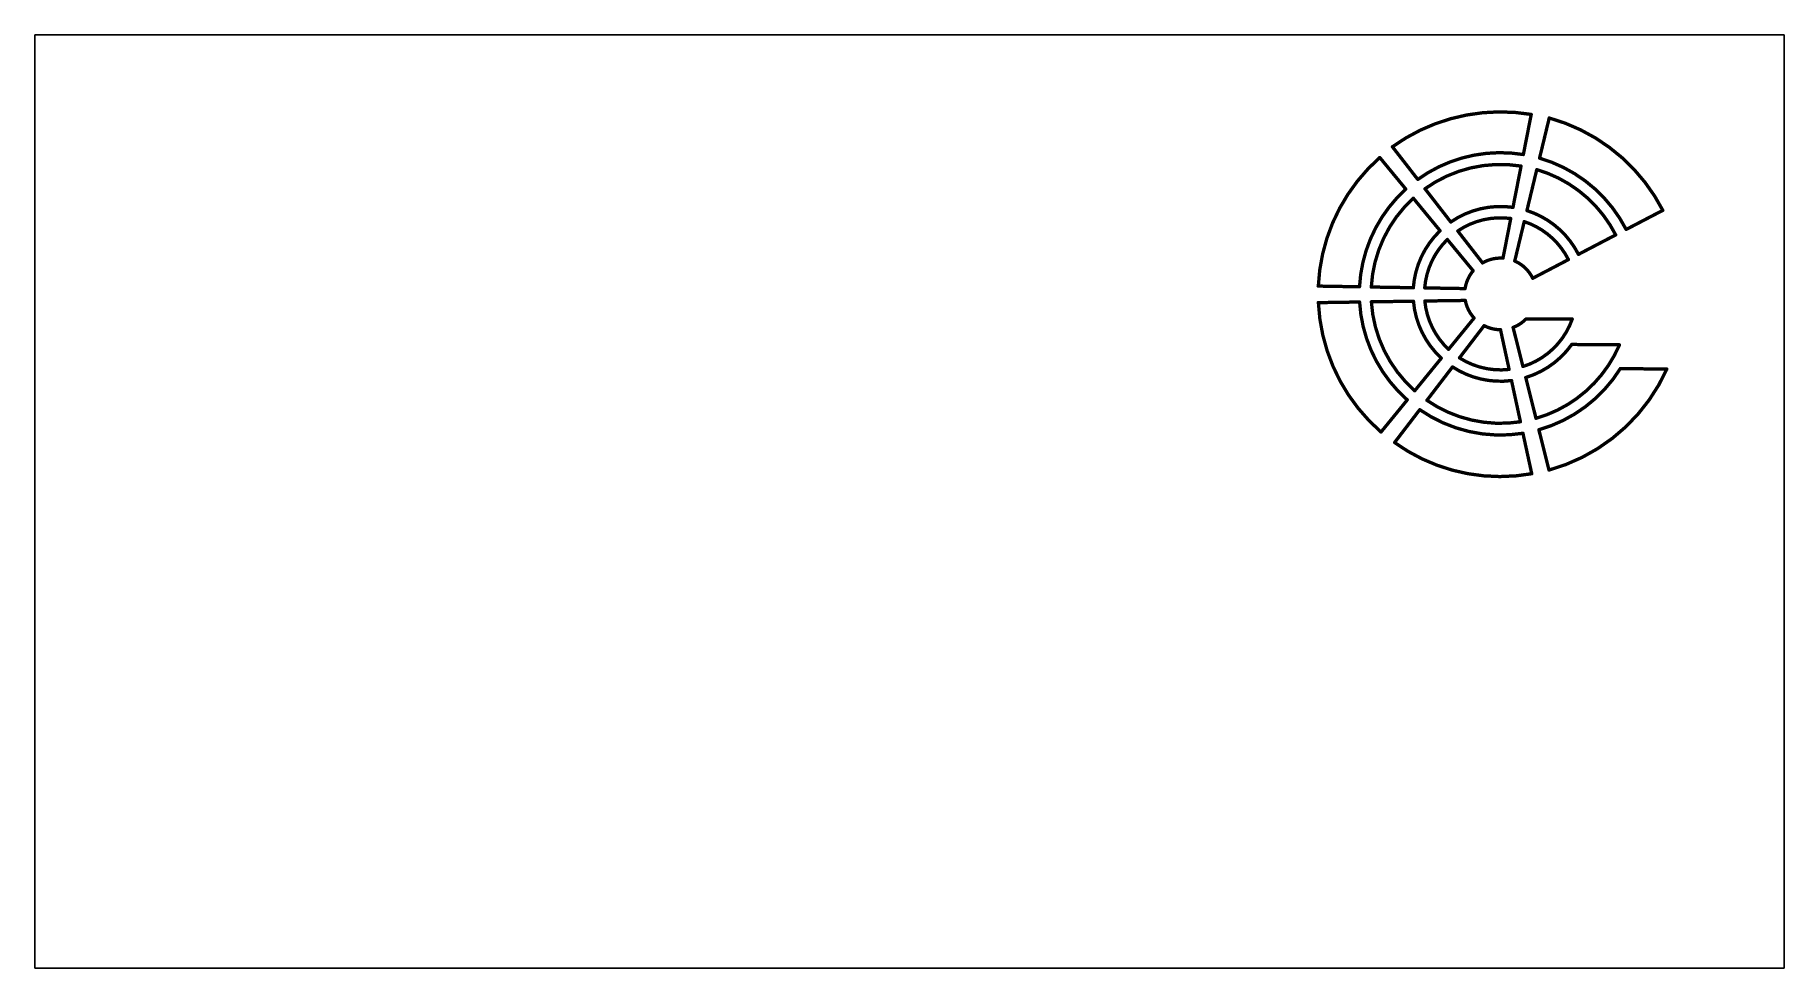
# Model space of a CAD drawing. Extents: x 0 to 300, y 0 to 160.
import ezdxf

# ---------------------------------------------------------------- set-up
doc = ezdxf.new("R2010")
doc.units = 0
doc.layers.get('0').update_dxf_attribs({"linetype": 'CONTINUOUS'})

msp = doc.modelspace()

# ---------------------------------------------------------------- linework, layer by layer
for p, q in [((0, 0), (0, 160)), ((0, 160), (300, 160)), ((300, 160), (300, 0)), ((0, 0), (300, 0))]:
    msp.add_line(p, q)
at = {"color": 1, "const_width": 0.571}
for points in [[(232.83, 140.83, -0.20015), (256.64, 146.38)], [(259.73, 145.77, -0.209451), (279.22, 129.91)], [(220.12, 116.94, -0.203384), (230.66, 138.99)], [(237.18, 135.23, -0.199784), (255.29, 139.5)], [(238.42, 133.63, -0.198238), (254.9, 137.52)], [(258.07, 138.88, -0.207164), (272.92, 126.65)], [(257.59, 136.92, -0.206323), (271.13, 125.72)], [(227.19, 116.82, -0.198928), (235.13, 133.57)], [(229.21, 116.78, -0.197065), (236.41, 132.01)], [(242.84, 127.93, -0.189321), (253.51, 130.44)], [(255.9, 129.89, -0.201468), (264.74, 122.38)], [(236.42, 116.66, -0.186324), (241.01, 126.43)], [(244.04, 126.39, -0.18523), (253.13, 128.53)], [(255.44, 128, -0.199237), (263.02, 121.48)], [(238.37, 116.63, -0.181396), (242.25, 124.93)], [(248.29, 120.92, -0.15), (251.8, 121.73)], [(253.81, 121.24, -0.179903), (256.9, 118.28)], [(245.3, 116.51, -0.138934), (246.68, 119.57)], [(230.88, 91.91, -0.205388), (220.13, 114.1)], [(235.38, 97.42, -0.200552), (227.2, 114.21)], [(236.66, 98.99, -0.198676), (229.22, 114.24)], [(241.22, 104.58, -0.187861), (236.44, 114.35)], [(242.46, 106.09, -0.1829), (238.39, 114.38)], [(246.84, 111.46, -0.140163), (245.33, 114.48)], [(255.73, 111.28, -0.107923), (253.53, 109.85)], [(263.68, 111.29, -0.237776), (255.22, 103.15)], [(251.37, 109.46, -0.119664), (248.56, 110.15)], [(263.59, 106.93, -0.16675), (255.7, 101.26)], [(271.78, 106.87, -0.2259), (257.46, 94.26)], [(253.26, 100.74, -0.178864), (243.14, 103.08)], [(252.85, 102.65, -0.172714), (244.33, 104.63)], [(271.93, 102.8, -0.186808), (257.95, 92.3)], [(279.9, 102.7, -0.223258), (259.69, 85.39)], [(255.22, 91.7, -0.194595), (237.52, 95.75)], [(254.79, 93.67, -0.192269), (238.75, 97.35)], [(256.73, 84.76, -0.203134), (233.2, 90.11)]]:
    msp.add_lwpolyline(points, format="xyb", dxfattribs=at)
for points in [[(255.29, 139.5), (256.64, 146.38)], [(258.07, 138.88), (259.73, 145.77)], [(232.83, 140.83), (237.18, 135.23)], [(230.66, 138.99), (235.13, 133.57)], [(253.51, 130.44), (254.9, 137.52)], [(255.9, 129.89), (257.59, 136.92)], [(236.41, 132.01), (241.01, 126.43)], [(238.42, 133.63), (242.84, 127.93)], [(272.92, 126.65), (279.21, 129.93)], [(244.04, 126.39), (248.29, 120.92)], [(251.8, 121.73), (253.13, 128.53)], [(253.81, 121.24), (255.44, 128)], [(264.74, 122.38), (271.13, 125.72)], [(242.25, 124.93), (246.68, 119.57)], [(256.9, 118.28), (263.02, 121.48)], [(220.1, 116.94), (227.19, 116.82)], [(229.21, 116.78), (236.42, 116.66)], [(220.1, 114.1), (227.2, 114.21)], [(229.22, 114.24), (236.44, 114.35)], [(238.37, 116.63), (245.3, 116.51)], [(238.39, 114.38), (245.33, 114.48)], [(242.46, 106.09), (246.84, 111.46)], [(255.73, 111.28), (263.68, 111.29)], [(244.33, 104.63), (248.56, 110.15)], [(251.37, 109.46), (252.85, 102.65)], [(253.53, 109.85), (255.22, 103.15)], [(263.59, 106.93), (271.78, 106.87)], [(236.66, 98.99), (241.22, 104.58)], [(238.75, 97.35), (243.14, 103.08)], [(271.93, 102.8), (279.9, 102.7)], [(253.26, 100.74), (254.79, 93.67)], [(255.7, 101.26), (257.46, 94.26)], [(230.89, 91.93), (235.38, 97.42)], [(233.2, 90.11), (237.52, 95.75)], [(255.22, 91.7), (256.73, 84.76)], [(257.95, 92.3), (259.68, 85.42)]]:
    msp.add_lwpolyline(points, dxfattribs=at)
at = {"color": 1, "const_width": 0.285}
for points in [[(256.5, 146.38, 1), (256.79, 146.38, 1)], [(256.5, 146.38, 1), (256.79, 146.38, 1)], [(259.59, 145.77, 1), (259.87, 145.77, 1)], [(259.59, 145.77, 1), (259.87, 145.77, 1)], [(232.69, 140.83, 1), (232.97, 140.83, 1)], [(232.69, 140.83, 1), (232.97, 140.83, 1)], [(230.51, 138.99, 1), (230.8, 138.99, 1)], [(230.51, 138.99, 1), (230.8, 138.99, 1)], [(255.15, 139.5, 1), (255.43, 139.5, 1)], [(255.15, 139.5, 1), (255.43, 139.5, 1)], [(257.92, 138.88, 1), (258.21, 138.88, 1)], [(257.92, 138.88, 1), (258.21, 138.88, 1)], [(237.04, 135.23, 1), (237.32, 135.23, 1)], [(237.04, 135.23, 1), (237.32, 135.23, 1)], [(254.76, 137.52, 1), (255.04, 137.52, 1)], [(254.76, 137.52, 1), (255.04, 137.52, 1)], [(257.45, 136.92, 1), (257.74, 136.92, 1)], [(257.45, 136.92, 1), (257.74, 136.92, 1)], [(234.99, 133.57, 1), (235.27, 133.57, 1)], [(234.99, 133.57, 1), (235.27, 133.57, 1)], [(236.27, 132.01, 1), (236.56, 132.01, 1)], [(236.27, 132.01, 1), (236.56, 132.01, 1)], [(238.27, 133.63, 1), (238.56, 133.63, 1)], [(238.27, 133.63, 1), (238.56, 133.63, 1)], [(253.37, 130.44, 1), (253.65, 130.44, 1)], [(253.37, 130.44, 1), (253.65, 130.44, 1)], [(255.76, 129.89, 1), (256.04, 129.89, 1)], [(255.76, 129.89, 1), (256.04, 129.89, 1)], [(279.06, 129.93, 1), (279.35, 129.93, 1)], [(279.07, 129.91, 1), (279.36, 129.91, 1)], [(240.87, 126.43, 1), (241.15, 126.43, 1)], [(240.87, 126.43, 1), (241.15, 126.43, 1)], [(242.7, 127.93, 1), (242.99, 127.93, 1)], [(242.7, 127.93, 1), (242.99, 127.93, 1)], [(243.9, 126.39, 1), (244.18, 126.39, 1)], [(243.9, 126.39, 1), (244.18, 126.39, 1)], [(252.99, 128.53, 1), (253.28, 128.53, 1)], [(252.99, 128.53, 1), (253.28, 128.53, 1)], [(255.3, 128, 1), (255.58, 128, 1)], [(255.3, 128, 1), (255.58, 128, 1)], [(270.99, 125.72, 1), (271.28, 125.72, 1)], [(270.99, 125.72, 1), (271.28, 125.72, 1)], [(272.78, 126.65, 1), (273.07, 126.65, 1)], [(272.78, 126.65, 1), (273.07, 126.65, 1)], [(242.11, 124.93, 1), (242.4, 124.93, 1)], [(242.11, 124.93, 1), (242.4, 124.93, 1)], [(248.14, 120.92, 1), (248.43, 120.92, 1)], [(248.14, 120.92, 1), (248.43, 120.92, 1)], [(251.66, 121.73, 1), (251.94, 121.73, 1)], [(251.66, 121.73, 1), (251.94, 121.73, 1)], [(253.67, 121.24, 1), (253.96, 121.24, 1)], [(253.67, 121.24, 1), (253.96, 121.24, 1)], [(262.88, 121.48, 1), (263.16, 121.48, 1)], [(262.88, 121.48, 1), (263.16, 121.48, 1)], [(264.6, 122.38, 1), (264.89, 122.38, 1)], [(264.6, 122.38, 1), (264.89, 122.38, 1)], [(219.95, 116.94, 1), (220.24, 116.94, 1)], [(219.98, 116.94, 1), (220.27, 116.94, 1)], [(227.04, 116.82, 1), (227.33, 116.82, 1)], [(227.04, 116.82, 1), (227.33, 116.82, 1)], [(229.06, 116.78, 1), (229.35, 116.78, 1)], [(229.06, 116.78, 1), (229.35, 116.78, 1)], [(246.53, 119.57, 1), (246.82, 119.57, 1)], [(246.53, 119.57, 1), (246.82, 119.57, 1)], [(256.76, 118.28, 1), (257.05, 118.28, 1)], [(256.76, 118.28, 1), (257.05, 118.28, 1)], [(219.96, 114.1, 1), (220.25, 114.1, 1)], [(219.98, 114.1, 1), (220.27, 114.1, 1)], [(227.05, 114.21, 1), (227.34, 114.21, 1)], [(227.05, 114.21, 1), (227.34, 114.21, 1)], [(229.07, 114.24, 1), (229.36, 114.24, 1)], [(229.07, 114.24, 1), (229.36, 114.24, 1)], [(236.28, 116.66, 1), (236.57, 116.66, 1)], [(236.28, 116.66, 1), (236.57, 116.66, 1)], [(236.3, 114.35, 1), (236.58, 114.35, 1)], [(236.3, 114.35, 1), (236.58, 114.35, 1)], [(238.23, 116.63, 1), (238.51, 116.63, 1)], [(238.23, 116.63, 1), (238.51, 116.63, 1)], [(238.25, 114.38, 1), (238.53, 114.38, 1)], [(238.25, 114.38, 1), (238.53, 114.38, 1)], [(245.15, 116.51, 1), (245.44, 116.51, 1)], [(245.15, 116.51, 1), (245.44, 116.51, 1)], [(245.19, 114.48, 1), (245.48, 114.48, 1)], [(245.19, 114.48, 1), (245.48, 114.48, 1)], [(246.7, 111.46, 1), (246.98, 111.46, 1)], [(246.7, 111.46, 1), (246.98, 111.46, 1)], [(255.59, 111.28, 1), (255.88, 111.28, 1)], [(255.59, 111.28, 1), (255.88, 111.28, 1)], [(263.53, 111.29, 1), (263.82, 111.29, 1)], [(263.53, 111.29, 1), (263.82, 111.29, 1)], [(248.41, 110.15, 1), (248.7, 110.15, 1)], [(248.41, 110.15, 1), (248.7, 110.15, 1)], [(251.23, 109.46, 1), (251.52, 109.46, 1)], [(251.23, 109.46, 1), (251.52, 109.46, 1)], [(253.39, 109.85, 1), (253.68, 109.85, 1)], [(253.39, 109.85, 1), (253.68, 109.85, 1)], [(242.31, 106.09, 1), (242.6, 106.09, 1)], [(242.31, 106.09, 1), (242.6, 106.09, 1)], [(263.45, 106.93, 1), (263.74, 106.93, 1)], [(263.45, 106.93, 1), (263.74, 106.93, 1)], [(271.64, 106.87, 1), (271.92, 106.87, 1)], [(271.64, 106.87, 1), (271.92, 106.87, 1)], [(241.08, 104.58, 1), (241.36, 104.58, 1)], [(241.08, 104.58, 1), (241.36, 104.58, 1)], [(243, 103.08, 1), (243.28, 103.08, 1)], [(243, 103.08, 1), (243.28, 103.08, 1)], [(244.19, 104.63, 1), (244.47, 104.63, 1)], [(244.19, 104.63, 1), (244.47, 104.63, 1)], [(252.71, 102.65, 1), (252.99, 102.65, 1)], [(252.71, 102.65, 1), (252.99, 102.65, 1)], [(255.08, 103.15, 1), (255.36, 103.15, 1)], [(255.08, 103.15, 1), (255.36, 103.15, 1)], [(271.79, 102.8, 1), (272.07, 102.8, 1)], [(271.79, 102.8, 1), (272.07, 102.8, 1)], [(279.75, 102.7, 1), (280.04, 102.7, 1)], [(279.75, 102.7, 1), (280.04, 102.7, 1)], [(236.51, 98.99, 1), (236.8, 98.99, 1)], [(236.51, 98.99, 1), (236.8, 98.99, 1)], [(253.12, 100.74, 1), (253.41, 100.74, 1)], [(253.12, 100.74, 1), (253.41, 100.74, 1)], [(255.55, 101.26, 1), (255.84, 101.26, 1)], [(255.55, 101.26, 1), (255.84, 101.26, 1)], [(235.24, 97.42, 1), (235.52, 97.42, 1)], [(235.24, 97.42, 1), (235.52, 97.42, 1)], [(237.37, 95.75, 1), (237.66, 95.75, 1)], [(237.37, 95.75, 1), (237.66, 95.75, 1)], [(238.6, 97.35, 1), (238.89, 97.35, 1)], [(238.6, 97.35, 1), (238.89, 97.35, 1)], [(254.65, 93.67, 1), (254.94, 93.67, 1)], [(254.65, 93.67, 1), (254.94, 93.67, 1)], [(257.31, 94.26, 1), (257.6, 94.26, 1)], [(257.31, 94.26, 1), (257.6, 94.26, 1)], [(230.74, 91.91, 1), (231.02, 91.91, 1)], [(230.75, 91.93, 1), (231.04, 91.93, 1)], [(233.06, 90.11, 1), (233.34, 90.11, 1)], [(233.06, 90.11, 1), (233.34, 90.11, 1)], [(255.08, 91.7, 1), (255.37, 91.7, 1)], [(255.08, 91.7, 1), (255.37, 91.7, 1)], [(257.81, 92.3, 1), (258.09, 92.3, 1)], [(257.81, 92.3, 1), (258.09, 92.3, 1)], [(256.58, 84.76, 1), (256.87, 84.76, 1)], [(256.58, 84.76, 1), (256.87, 84.76, 1)], [(259.54, 85.42, 1), (259.82, 85.42, 1)], [(259.55, 85.39, 1), (259.83, 85.39, 1)]]:
    msp.add_lwpolyline(points, format="xyb", close=True, dxfattribs=at)

doc.saveas('drawing.dxf')
